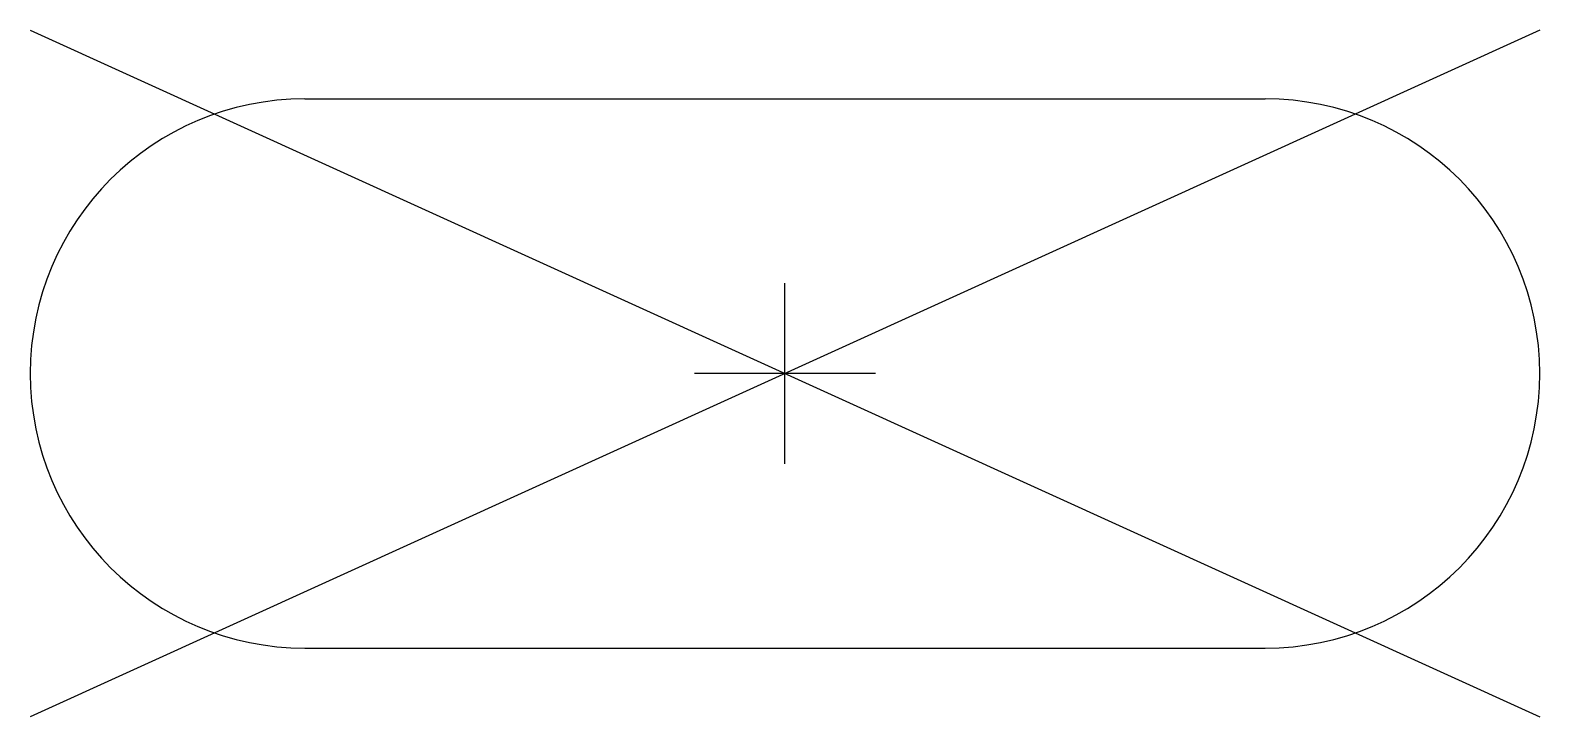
# Model space of a CAD drawing. Header units: metres. Extents: x -4.12 to 4.12, y -1.88 to 1.88.
import ezdxf

# ---------------------------------------------------------------- set-up
doc = ezdxf.new("R2010")
doc.units = ezdxf.units.M

msp = doc.modelspace()

# ---------------------------------------------------------------- linework, layer by layer
for p, q in [((4.1225, 1.875), (-4.1225, -1.875)), ((-4.1225, 1.875), (4.1225, -1.875)), ((-2.6225, 1.5), (2.6225, 1.5)), ((0, -0.4937), (0, 0.4937)), ((0.4937, 0), (-0.4937, 0)), ((-2.6225, -1.5), (2.6225, -1.5))]:
    msp.add_line(p, q)
for centre, start, end in [((-2.6225, 0), 90, 270), ((2.6225, 0), 270, 90)]:
    msp.add_arc(centre, 1.5, start, end)

doc.saveas('drawing.dxf')
